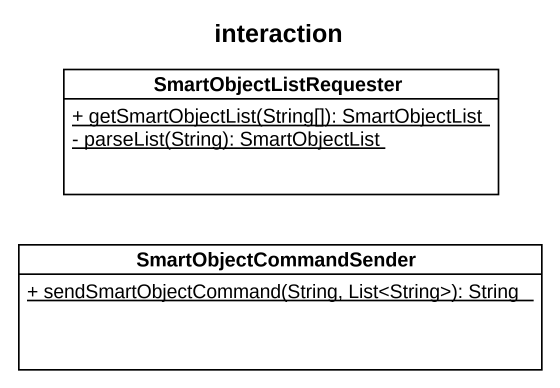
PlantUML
@startuml
title interaction
hide circle
hide empty members
skinparam classAttributeIconSize 0
class SmartObjectListRequester {
  {static} + getSmartObjectList(String[]): SmartObjectList
  {static} - parseList(String): SmartObjectList
}
class SmartObjectCommandSender {
  {static} + sendSmartObjectCommand(String, List<String>): String
}
@enduml
